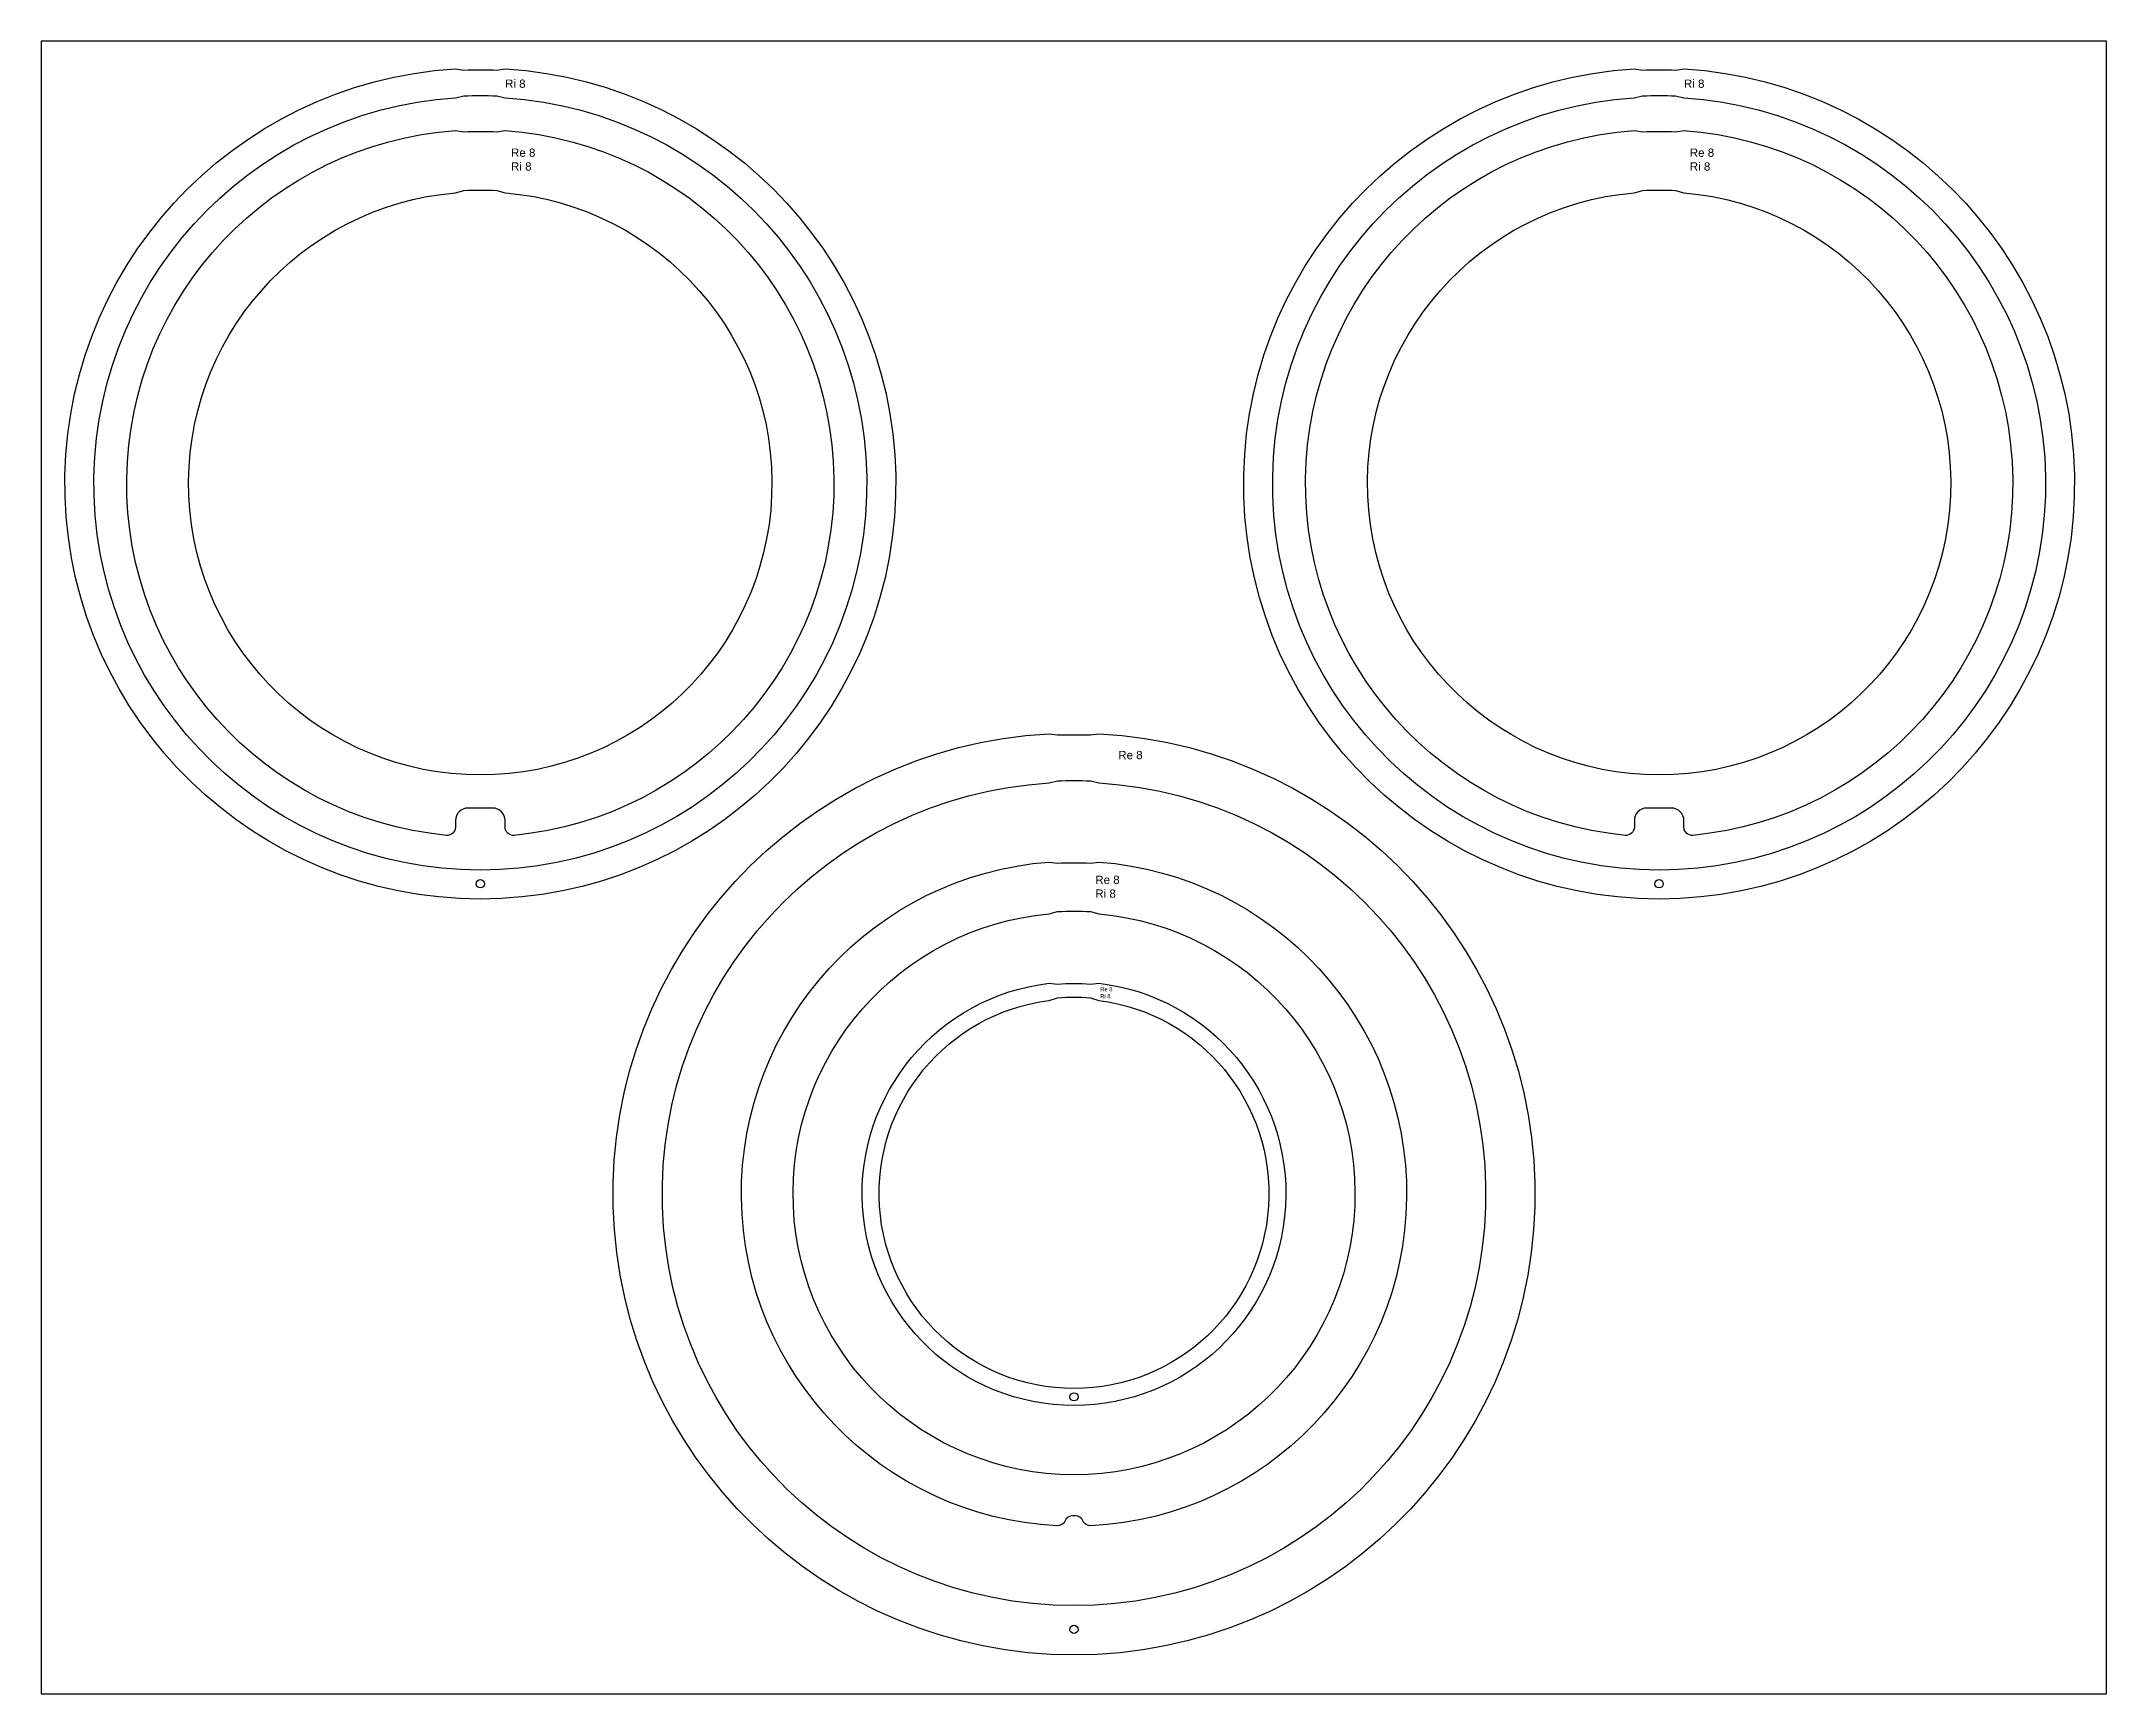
# Model space of a CAD drawing. Header units: millimetres. Extents: x 36282 to 38782, y 166216 to 168216.
import ezdxf

# ---------------------------------------------------------------- set-up
doc = ezdxf.new("R2010")
doc.units = ezdxf.units.MM
for name, color, linetype in [('13424440', 7, 'Continuous'), ('13770337', 7, 'Continuous'), ('13837022', 7, 'Continuous'), ('14050480', 7, 'Continuous'), ('EM-26230 06', 7, 'Continuous')]:
    doc.layers.add(name, color=color, linetype=linetype)
doc.styles.get("Standard").update_dxf_attribs({"font": 'arial.ttf'})

msp = doc.modelspace()

# ---------------------------------------------------------------- linework, layer by layer
msp.add_lwpolyline([(36281.9, 166216), (38781.9, 166216), (38781.9, 168216), (36281.9, 168216)], close=True)
at = {"layer": '13424440'}
for points in [[(36783.3, 168182.6), (36793.3, 168181.1, -0.020008), (36833.3, 168181.1), (36843.4, 168182.6, -33.436759)], [(38210.1, 168182.6), (38220.2, 168181.1, -0.020008), (38260.2, 168181.1), (38270.2, 168182.6, -33.436759)], [(36783.3, 168147.5), (36793.3, 168150, -0.021332), (36833.3, 168150), (36843.4, 168147.5, -31.10118)], [(38210.1, 168147.5), (38220.2, 168150, -0.021332), (38260.2, 168150), (38270.2, 168147.5, -31.10118)]]:
    msp.add_lwpolyline(points, format="xyb", close=True, dxfattribs=at)
for centre in [(36813.3, 167196.3), (38240.2, 167196.3)]:
    msp.add_circle(centre, 5, dxfattribs=at)
at = {"layer": '13770337'}
msp.add_lwpolyline([(37530.3, 166431.1, 0.29806), (37521.1, 166425.1, -0.312008), (37511.4, 166419.1, -0.939027), (37501.9, 167222.6), (37511.9, 167221.3, -0.025016), (37552, 167221.3), (37562, 167222.6, -0.939027), (37552.5, 166419.1, -0.312008), (37542.8, 166425.1, 0.29806), (37533.6, 166431.1), (37530.3, 166431.1)], format="xyb", dxfattribs=at)
msp.add_lwpolyline([(37501.9, 167159.8), (37511.9, 167162.6, -0.029308), (37552, 167162.6), (37562, 167159.8, -22.589064)], format="xyb", close=True, dxfattribs=at)
at = {"layer": '13837022'}
for points in [[(37501.9, 167075.9), (37511.9, 167074.9, -0.039431), (37552, 167074.9), (37562, 167075.9, -17.00787)], [(37501.9, 167055.2), (37511.9, 167058.3, -0.04218), (37552, 167058.3), (37562, 167055.2, -15.636045)]]:
    msp.add_lwpolyline(points, format="xyb", close=True, dxfattribs=at)
msp.add_circle((37531.9, 166575.3), 5, dxfattribs=at)
at = {"layer": '14050480'}
for points in [[(37501.9, 167377.9), (37511.9, 167376.4, -0.018024), (37552, 167376.4), (37562, 167377.9, -37.106384)], [(37501.9, 167318.3), (37511.9, 167320.8, -0.020028), (37552, 167320.8), (37562, 167318.3, -33.136488)]]:
    msp.add_lwpolyline(points, format="xyb", close=True, dxfattribs=at)
msp.add_circle((37532, 166293.8), 5, dxfattribs=at)
at = {"layer": 'EM-26230 06'}
for points in [[(36798.3, 167287.9, 0.414214), (36783.3, 167272.9), (36783.3, 167264.8, -0.442571), (36772.4, 167254.9, -0.920267), (36783.3, 168107.9), (36793.3, 168106.5, -0.023487), (36833.3, 168106.5), (36843.3, 168107.9, -0.920267), (36854.3, 167254.9, -0.442571), (36843.3, 167264.8), (36843.3, 167272.9, 0.414214), (36828.3, 167287.9)], [(38225.2, 167287.9, 0.414214), (38210.2, 167272.9), (38210.2, 167264.8, -0.442571), (38199.2, 167254.9, -0.920267), (38210.2, 168107.9), (38220.2, 168106.5, -0.023487), (38260.2, 168106.5), (38270.2, 168107.9, -0.920267), (38281.1, 167254.9, -0.442571), (38270.2, 167264.8), (38270.2, 167272.9, 0.414214), (38255.2, 167287.9)], [(36783.3, 168032.7), (36793.3, 168035.4, -0.028191), (36833.3, 168035.4), (36843.3, 168032.7, -23.490763)], [(38210.2, 168032.7), (38220.2, 168035.4, -0.028191), (38260.2, 168035.4), (38270.2, 168032.7, -23.490763)]]:
    msp.add_lwpolyline(points, format="xyb", close=True, dxfattribs=at)

# ---------------------------------------------------------------- texts
at = {"attachment_point": 1}
for s, width, insert, char_height in [('Ri 8', 44.431, (36843.3, 168169.7), 10), ('Ri 8', 44.431, (38270.2, 168169.7), 10), ('Re 8\\PRi 8', 44.482, (36850.5, 168086.2), 10), ('Re 8\\PRi 8', 44.482, (38277.3, 168086.2), 10), ('Re 8', 52.298, (37585.5, 167357.1), 10), ('Re 8\\PRi 8', 53.495, (37557.7, 167206.1), 10), ('Re 8\\PRi 8', 35.453, (37563.7, 167071.1), 5)]:
    msp.add_mtext_dynamic_manual_height_columns(s, width=width, gutter_width=12.5, heights=[0], dxfattribs=dict(at, insert=insert, char_height=char_height))

doc.saveas('drawing.dxf')
